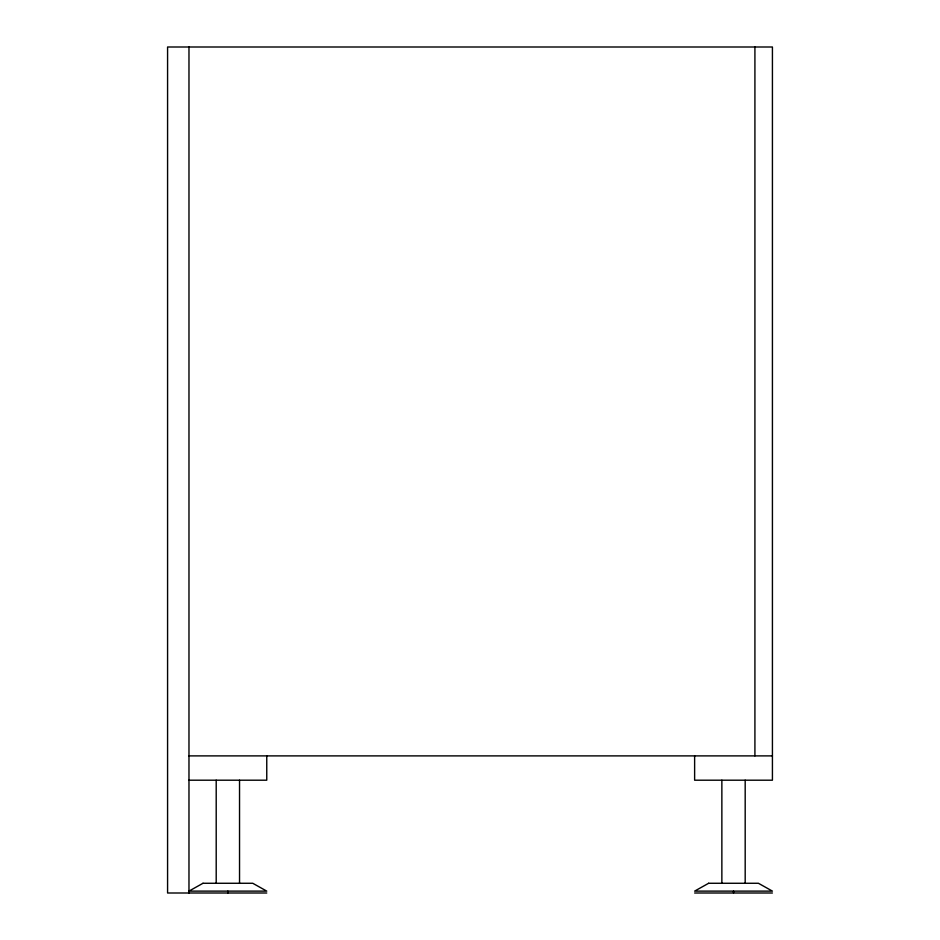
<?xml version="1.0" encoding="UTF-8"?>
<svg xmlns="http://www.w3.org/2000/svg" width="940" height="940" viewBox="0 0 940 940"><rect width="100%" height="100%" fill="white"/><g stroke="black" fill="none" stroke-linecap="round" stroke-linejoin="round"><path stroke-width="1.41" d="M188.975 755.889L772.422 755.889M188.975 780.2L266.76 780.2L266.76 755.889M266.76 893L167.579 893L167.579 47L772.422 47L772.422 780.2L694.625 780.2L694.625 755.889M694.625 893L772.422 893M754.914 47L754.914 755.889M745.185 780.2L745.185 883.271M733.529 891.12L733.529 893M721.861 780.2L721.861 883.271M239.536 780.2L239.536 883.271M227.868 891.12L227.868 893M216.2 780.2L216.2 883.271M188.975 47L188.975 893M202.981 883.271L188.975 891.12L266.76 891.12L252.754 883.271L202.981 883.271M708.631 883.271L694.625 891.12L772.422 891.12L758.416 883.271L708.631 883.271"/></g></svg>
